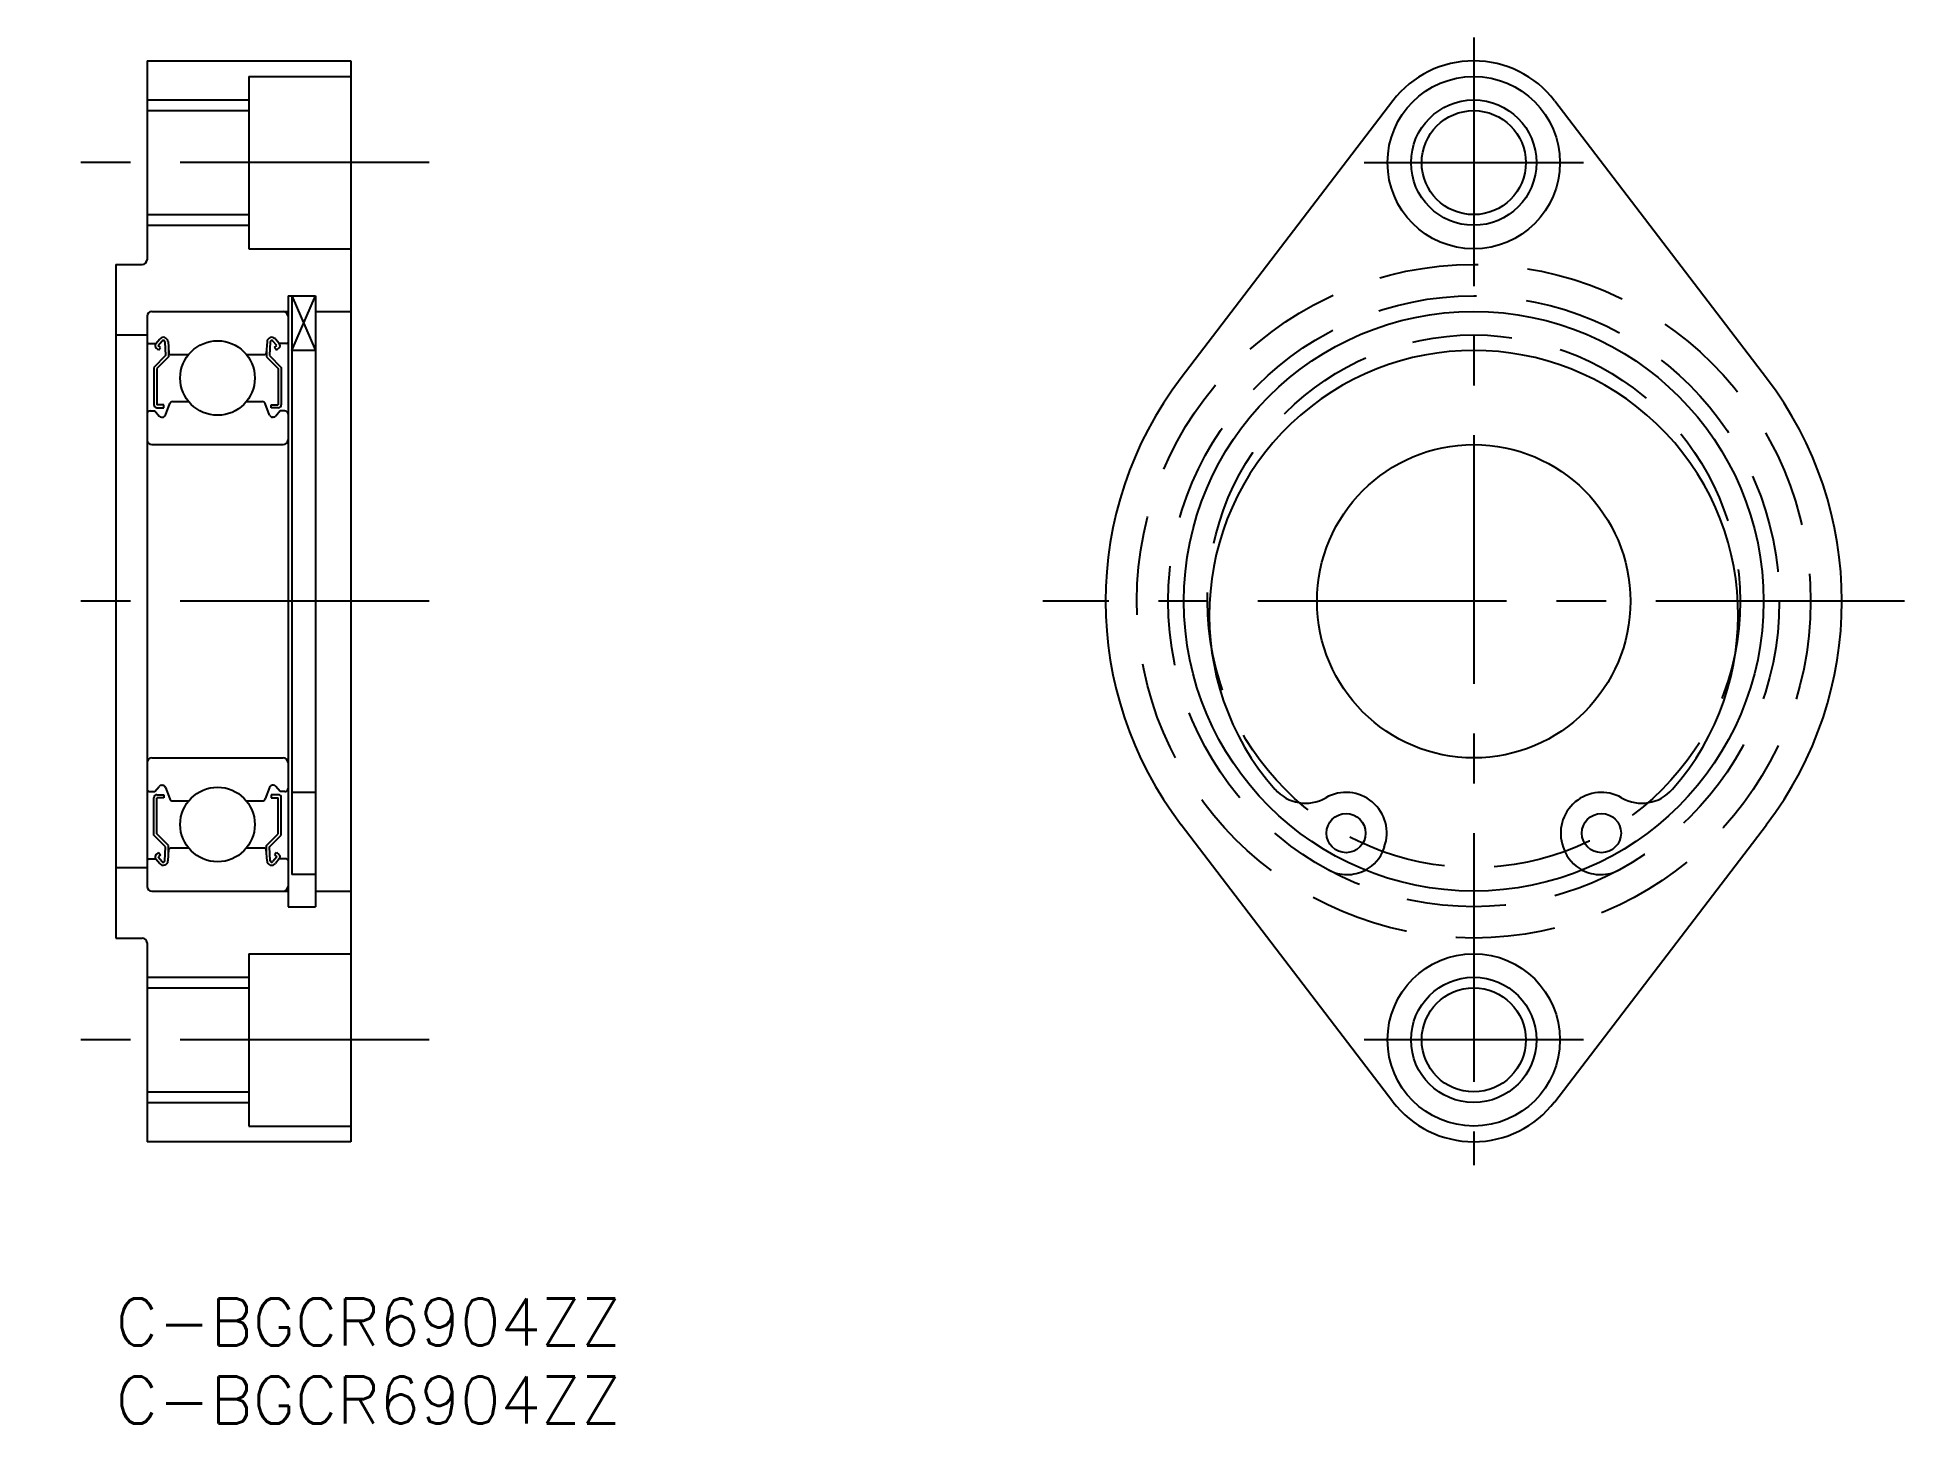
# Model space of a CAD drawing. Extents: x -5 to 114, y -8 to 80.
import ezdxf

# ---------------------------------------------------------------- set-up
doc = ezdxf.new("R2010")
doc.units = 0
doc.header["$LTSCALE"] = 0.5
doc.linetypes.add('CENTER', pattern=[50.8, 31.75, -6.35, 6.35, -6.35])
doc.linetypes.add('DASHED', pattern=[19.05, 12.7, -6.35])
for name, color, linetype in [('MSM_CENTER', 1, 'CENTER'), ('MSM_CONTINUOUS', 7, 'CONTINUOUS'), ('MSM_DASHED', 4, 'DASHED'), ('MSM_NARROW', 5, 'CONTINUOUS'), ('MSM_PART_NUMBER', 7, 'CONTINUOUS')]:
    doc.layers.add(name, color=color, linetype=linetype)
doc.styles.get("Standard").update_dxf_attribs({"font": 'txt.shx', "height": 3, "bigfont": 'bigfont.shx'})

# ---------------------------------------------------------------- blocks, each defined once
blk = doc.blocks.new('*U30')
at = {"layer": 'MSM_PART_NUMBER'}
blk.add_text('C-BGCR6904ZZ', height=3, dxfattribs=at).set_placement((0, -3))
blk = doc.blocks.new('*U31')
at = {"layer": 'MSM_PART_NUMBER'}
blk.add_text('C-BGCR6904ZZ', height=3, dxfattribs=at).set_placement((0, -8))

msp = doc.modelspace()

# ---------------------------------------------------------------- linework, layer by layer
at = {"layer": 'MSM_CENTER'}
for p, q in [((86.68, 80.5), (86.68, 8.5)), ((20, 72.5), (-3, 72.5)), ((79.68, 72.5), (93.68, 72.5)), ((20, 44.5), (-5, 44.5)), ((114.18, 44.5), (59.18, 44.5)), ((20, 16.5), (-3, 16.5)), ((93.68, 16.5), (79.68, 16.5))]:
    msp.add_line(p, q, dxfattribs=at)
at = {"layer": 'MSM_CONTINUOUS'}
for p, q in [((2, 79), (15, 79)), ((2, 79), (2, 66.3)), ((15, 79), (15, 10)), ((8.5, 78), (15, 78)), ((8.5, 78), (8.5, 67)), ((81.52, 76.45), (68.01, 58.77)), ((91.85, 76.45), (105.36, 58.77)), ((2, 75.82), (8.5, 75.82)), ((2, 69.18), (8.5, 69.18)), ((8.5, 67), (15, 67)), ((8.5, 67), (15, 67)), ((0, 66), (0, 23)), ((0, 66), (1.7, 66)), ((11, 64), (12.75, 64)), ((11, 64), (11, 25)), ((11.25, 64, -0.5), (11.25, 27.05, -0.5)), ((12.75, 64), (12.75, 25)), ((2, 62.7), (2, 26.3)), ((2.3, 63), (11, 63)), ((12.75, 63), (15, 63)), ((0, 61.5), (2, 61.5)), ((2.1, 60.95), (2.56, 60.95)), ((2.56, 60.95), (2.81, 61.25)), ((2.71, 60.82), (2.96, 61.12)), ((2.87, 60.69), (2.71, 60.82)), ((3.14, 61.06), (3.18, 60.18)), ((3.34, 61.08), (3.4, 60.34)), ((9.66, 61.07), (9.6, 60.34)), ((9.86, 61.06), (9.82, 60.18)), ((10.29, 60.82), (10.04, 61.11)), ((10.13, 60.69), (10.29, 60.82)), ((10.44, 60.95), (10.19, 61.24)), ((10.9, 60.95), (10.44, 60.95)), ((3.18, 60.18), (2.43, 59.43)), ((2.74, 60.54), (2.58, 60.67)), ((3.38, 60.1), (2.63, 59.35)), ((2.74, 60.54), (2.87, 60.69)), ((3.38, 60.57), (3.38, 60.1)), ((3.5, 60.25), (4.65, 60.25)), ((8.35, 60.25), (9.5, 60.25)), ((9.62, 60.57), (9.62, 60.1)), ((9.62, 60.1), (10.37, 59.35)), ((9.82, 60.18), (10.57, 59.43)), ((10.26, 60.54), (10.13, 60.69)), ((10.26, 60.54), (10.41, 60.67)), ((12.75, 60.5), (11.25, 60.5)), ((2.43, 59.43), (2.43, 57.05)), ((2.63, 59.35), (2.63, 57.05)), ((10.37, 59.35), (10.37, 57.05)), ((10.57, 59.43), (10.57, 57.05)), ((3.64, 57.25), (4.65, 57.25)), ((8.35, 57.25), (9.36, 57.25)), ((2.2, 56.65), (2.5, 56.65)), ((2.5, 56.65), (2.78, 56.32)), ((3.08, 57.05), (2.63, 57.05)), ((2.63, 56.85), (3.08, 56.85)), ((2.93, 56.25), (2.99, 56.25)), ((3.08, 56.85), (3.08, 57.05)), ((3.18, 56.38), (3.45, 57.12)), ((9.82, 56.38), (9.55, 57.12)), ((9.92, 57.05), (10.37, 57.05)), ((9.92, 56.85), (9.92, 57.05)), ((10.37, 56.85), (9.92, 56.85)), ((10.07, 56.25), (10.01, 56.25)), ((10.5, 56.65), (10.22, 56.32)), ((10.8, 56.65), (10.5, 56.65)), ((2.3, 54.5), (10.7, 54.5)), ((2.3, 34.5), (10.7, 34.5)), ((2.2, 32.35), (2.5, 32.35)), ((2.5, 32.35), (2.78, 32.68)), ((2.93, 32.75), (2.99, 32.75)), ((3.18, 32.62), (3.45, 31.88)), ((9.82, 32.62), (9.55, 31.88)), ((10.07, 32.75), (10.01, 32.75)), ((10.5, 32.35), (10.22, 32.68)), ((10.8, 32.35), (10.5, 32.35)), ((12.75, 32.3), (11.25, 32.3)), ((2.43, 29.57), (2.43, 31.95)), ((2.63, 32.15), (3.08, 32.15)), ((3.08, 31.95), (2.63, 31.95)), ((2.63, 29.65), (2.63, 31.95)), ((3.08, 32.15), (3.08, 31.95)), ((3.64, 31.75), (4.65, 31.75)), ((8.35, 31.75), (9.36, 31.75)), ((10.37, 32.15), (9.92, 32.15)), ((9.92, 32.15), (9.92, 31.95)), ((9.92, 31.95), (10.37, 31.95)), ((10.37, 29.65), (10.37, 31.95)), ((10.57, 29.57), (10.57, 31.95)), ((81.52, 12.55), (68.01, 30.23)), ((91.85, 12.55), (105.36, 30.23)), ((3.18, 28.82), (2.43, 29.57)), ((3.38, 28.9), (2.63, 29.65)), ((3.14, 27.94), (3.18, 28.82)), ((3.34, 27.92), (3.4, 28.66)), ((3.38, 28.43), (3.38, 28.9)), ((3.5, 28.75), (4.65, 28.75)), ((8.35, 28.75), (9.5, 28.75)), ((9.66, 27.93), (9.6, 28.66)), ((9.62, 28.9), (10.37, 29.65)), ((9.62, 28.43), (9.62, 28.9)), ((9.82, 28.82), (10.57, 29.57)), ((9.86, 27.94), (9.82, 28.82)), ((80.94, 28.7), (80.98, 28.81)), ((92.39, 28.81), (92.43, 28.7)), ((0, 27.5), (2, 27.5)), ((2.1, 28.05), (2.56, 28.05)), ((2.56, 28.05), (2.81, 27.75)), ((2.74, 28.46), (2.58, 28.33)), ((2.87, 28.31), (2.71, 28.18)), ((2.71, 28.18), (2.96, 27.88)), ((2.74, 28.46), (2.87, 28.31)), ((10.29, 28.18), (10.04, 27.89)), ((10.26, 28.46), (10.13, 28.31)), ((10.13, 28.31), (10.29, 28.18)), ((10.44, 28.05), (10.19, 27.76)), ((10.26, 28.46), (10.41, 28.33)), ((10.9, 28.05), (10.44, 28.05)), ((12.75, 27.05), (11.25, 27.05)), ((2.3, 26), (11, 26)), ((12.75, 26), (15, 26)), ((11, 25), (12.75, 25)), ((11, 25), (12.75, 25)), ((0, 23), (1.7, 23)), ((2, 22.7), (2, 10)), ((8.5, 22), (15, 22)), ((8.5, 22), (8.5, 11)), ((2, 19.82), (8.5, 19.82)), ((2, 13.18), (8.5, 13.18)), ((8.5, 11), (15, 11)), ((8.5, 11), (15, 11)), ((15, 10), (2, 10))]:
    msp.add_line(p, q, dxfattribs=at)
for centre, radius in [((86.68, 72.5), 5.5), ((86.68, 72.5), 3.32), ((86.68, 44.5), 18.5), ((6.5, 58.75), 2.38), ((86.68, 44.5), 10), ((6.5, 30.25), 2.38), ((78.53, 29.7), 1.25), ((94.83, 29.7), 1.25), ((86.68, 16.5), 5.5), ((86.68, 16.5), 3.32)]:
    msp.add_circle(centre, radius, dxfattribs=at)
for centre, radius, start, end in [((86.68, 72.5), 6.5, 37.3832, 142.6168), ((1.7, 66.3), 0.3, 270, 0), ((2.3, 62.7), 0.3, 90, 180), ((10.7, 62.7), 0.3, 0, 90), ((2.1, 61.05), 0.1, 180, 270), ((2.71, 60.82), 0.2, 140.001, 230.0801), ((3.04, 61.05), 0.3, 4.9967, 140.001), ((3.04, 61.06), 0.1, 2.8199, 140.0012), ((9.96, 61.05), 0.303, 40.0459, 175.0792), ((9.96, 61.05), 0.103, 39.874, 175.0048), ((10.29, 60.82), 0.2, 309.9138, 40.1318), ((10.9, 61.05), 0.1, 269.9995, 359.9913), ((3.5, 60.35), 0.1, 184.9967, 269.9995), ((9.5, 60.35), 0.1, 269.9995, 354.8557), ((86.68, 43.63), 16.88, 318.7342, 221.2658), ((86.68, 44.5), 23.5, 142.6168, 217.3832), ((86.68, 44.5), 23.5, 322.6168, 37.3832), ((3.64, 57.05), 0.2, 90, 159.9919), ((9.36, 57.05), 0.2, 19.8845, 90.0002), ((2.2, 56.45), 0.2, 90, 180), ((2.63, 57.05), 0.2, 180, 270), ((2.93, 56.45), 0.2, 219.9921, 270), ((2.99, 56.45), 0.2, 270, 339.9919), ((10.01, 56.45), 0.2, 199.8883, 269.9998), ((10.07, 56.45), 0.2, 269.9998, 319.8616), ((10.37, 57.05), 0.2, 269.9998, 359.9956), ((10.8, 56.45), 0.2, 359.9956, 90.0002), ((2.3, 54.8), 0.3, 180, 270), ((10.7, 54.8), 0.3, 270, 0), ((2.3, 34.2), 0.3, 90, 180), ((10.7, 34.2), 0.3, 0, 90), ((2.2, 32.55), 0.2, 180, 270), ((2.93, 32.55), 0.2, 90, 140.0079), ((2.99, 32.55), 0.2, 20.0081, 90), ((10.01, 32.55), 0.2, 90.0002, 160.1117), ((10.07, 32.55), 0.2, 40.1384, 90.0002), ((10.8, 32.55), 0.2, 269.9998, 0.0044), ((75.95, 34.21), 2.6, 221.2658, 299.7449), ((78.53, 29.7), 2.6, 340.0175, 119.7449), ((94.83, 29.7), 2.6, 60.2551, 199.9825), ((97.41, 34.21), 2.6, 240.2551, 318.7342), ((2.63, 31.95), 0.2, 90, 180), ((3.64, 31.95), 0.2, 200.0081, 270), ((9.36, 31.95), 0.2, 269.9998, 340.1155), ((10.37, 31.95), 0.2, 0.0044, 90.0002), ((3.5, 28.65), 0.1, 90.0005, 175.0033), ((9.5, 28.65), 0.1, 5.1443, 90.0005), ((78.59, 29.55), 2.5, 297.992, 340.0175), ((94.78, 29.55), 2.5, 199.9825, 242.008), ((2.1, 27.95), 0.1, 90, 180), ((2.71, 28.18), 0.2, 129.9199, 219.999), ((3.04, 27.95), 0.3, 219.999, 355.0033), ((3.04, 27.94), 0.1, 219.9988, 357.1801), ((9.96, 27.95), 0.303, 184.9207, 319.9541), ((9.96, 27.95), 0.103, 184.9952, 320.126), ((10.29, 28.18), 0.2, 319.8682, 50.0862), ((10.9, 27.95), 0.1, 0.0087, 90.0005), ((2.3, 26.3), 0.3, 180, 270), ((10.7, 26.3), 0.3, 270, 0), ((1.7, 22.7), 0.3, 0, 90), ((86.68, 16.5), 6.5, 217.3832, 322.6168)]:
    msp.add_arc(centre, radius, start, end, dxfattribs=at)
at = {"layer": 'MSM_DASHED'}
for radius in [21.5, 19.5, 17]:
    msp.add_circle((86.68, 44.5), radius, dxfattribs=at)
for centre, start, end in [((78.59, 29.55), 241.561, 297.992), ((94.78, 29.55), 242.008, 298.439)]:
    msp.add_arc(centre, 2.5, start, end, dxfattribs=at)
at = {"layer": 'MSM_NARROW'}
for p, q in [((2, 76.5), (8.5, 76.5)), ((2, 68.5), (8.5, 68.5)), ((11.25, 64, -0.5), (12.75, 60.5)), ((11.25, 60.5), (12.75, 64)), ((2, 20.5), (8.5, 20.5)), ((2, 12.5), (8.5, 12.5))]:
    msp.add_line(p, q, dxfattribs=at)
for centre in [(86.68, 72.5), (86.68, 16.5)]:
    msp.add_circle(centre, 4, dxfattribs=at)

# ---------------------------------------------------------------- block references
at = {"layer": 'MSM_CONTINUOUS'}
for name in ['*U30', '*U31']:
    msp.add_blockref(name, (0, 0), dxfattribs=at)

doc.saveas('drawing.dxf')
